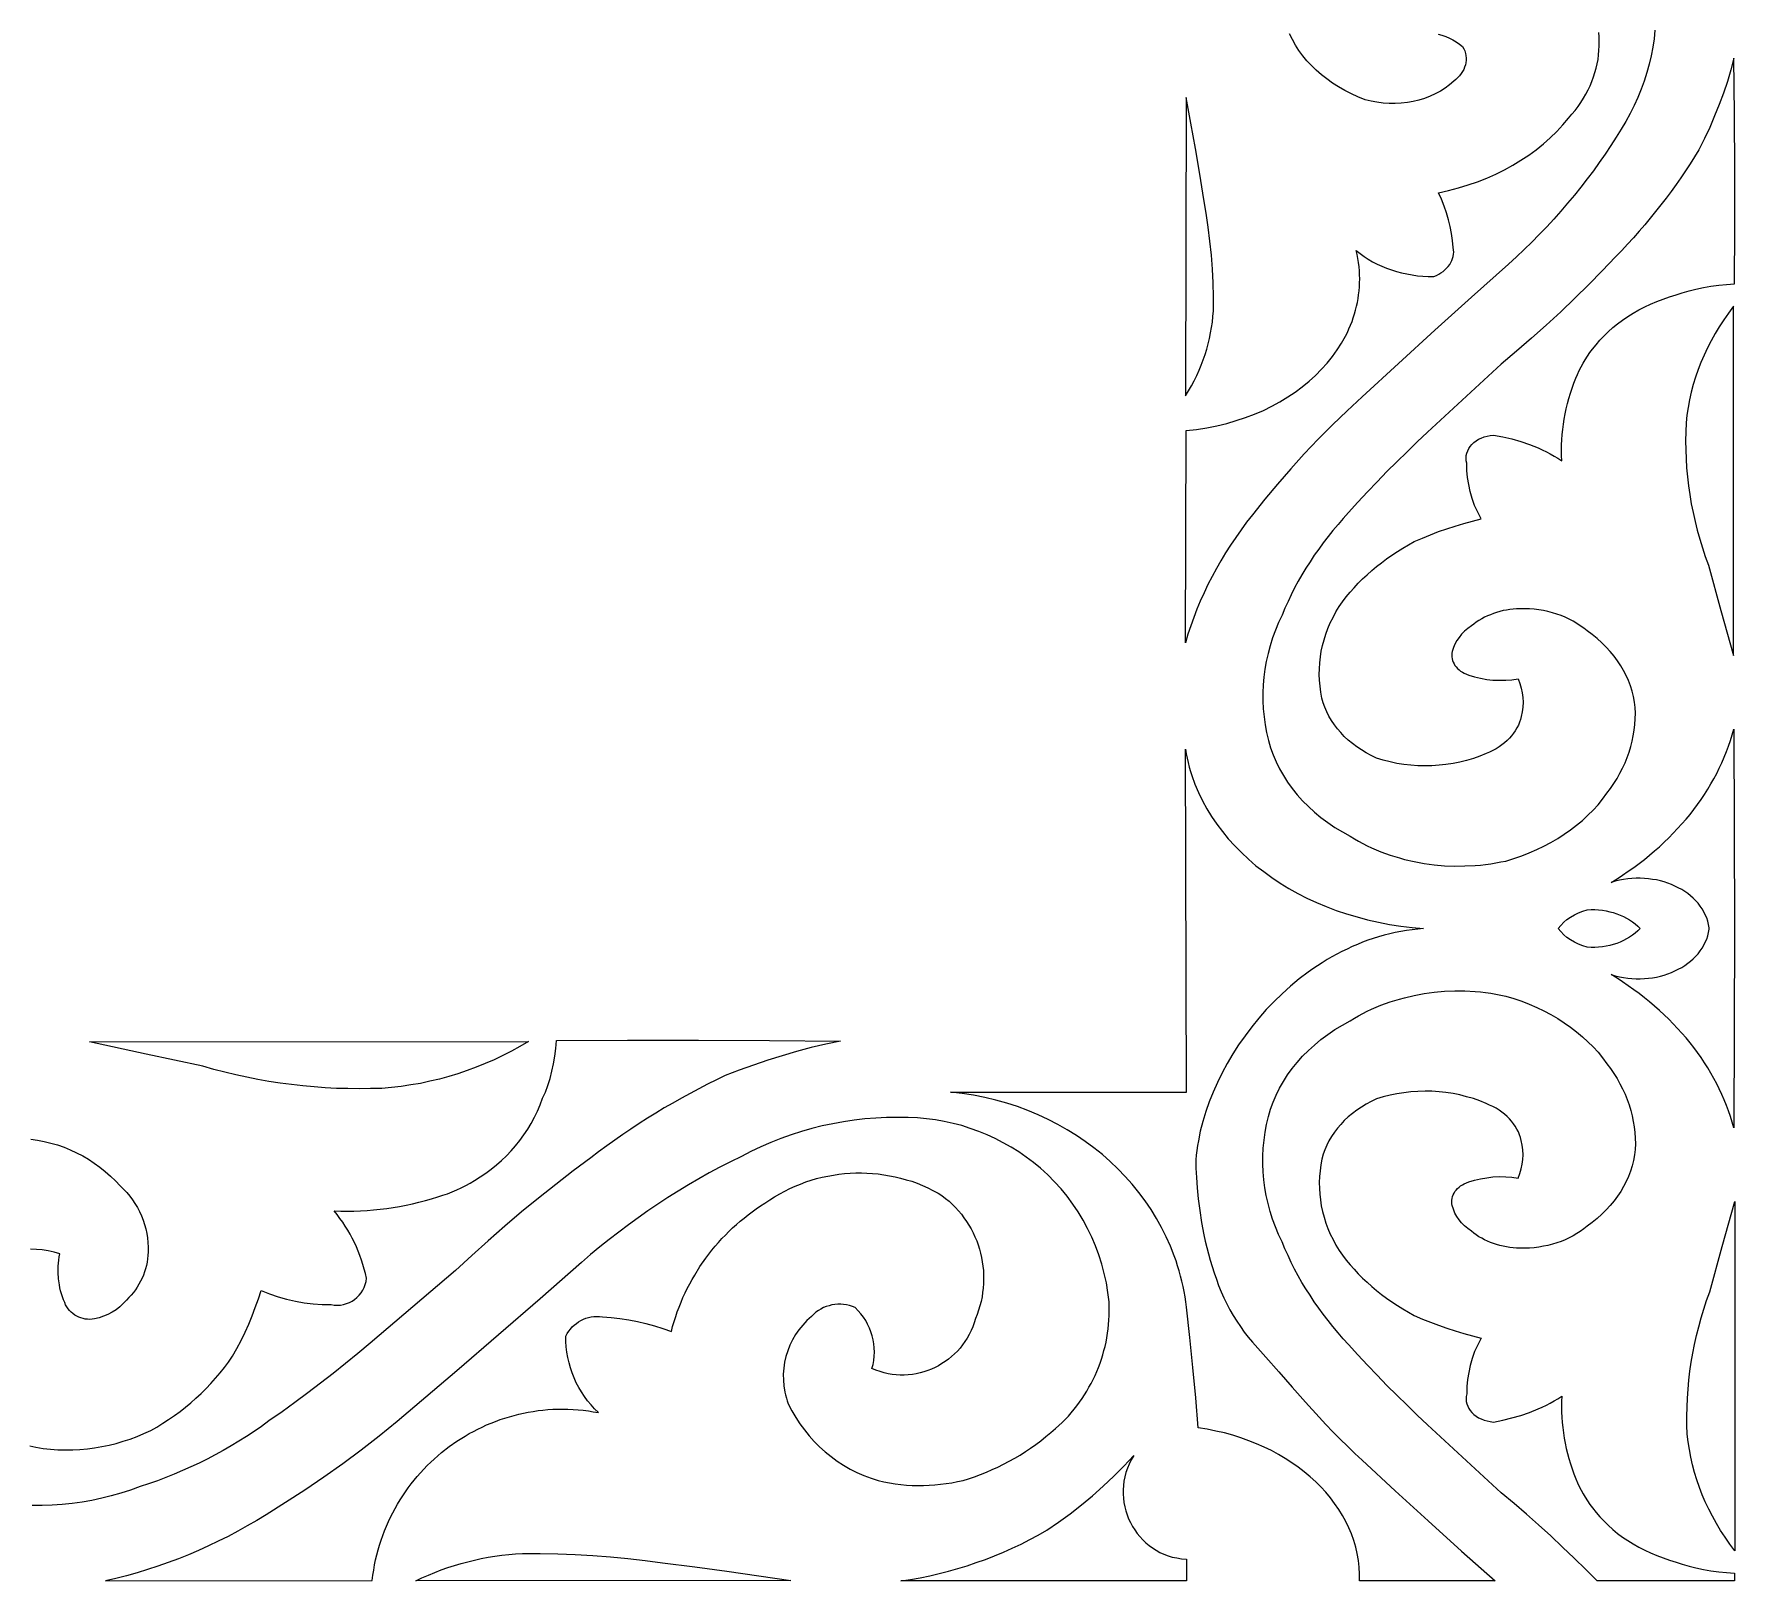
# Model space of a CAD drawing. Extents: x -204 to 222, y -183 to 183.
# Drawn here: x 116.3 to 222, y -182.9 to -86.8 of the extents above; entities that cross this region are included whole.
import ezdxf

# ---------------------------------------------------------------- set-up
doc = ezdxf.new("R2010")
doc.units = 0
doc.header["$MEASUREMENT"] = 0
doc.layers.add('LAYER_1', color=18, linetype='CONTINUOUS')

msp = doc.modelspace()

# ---------------------------------------------------------------- linework, layer by layer
at = {"layer": 'LAYER_1'}
for points in [[(217.06, -86.54), (217, -87.07), (216.92, -87.6), (216.82, -88.13), (216.7, -88.66), (216.56, -89.18), (216.39, -89.7), (216.21, -90.21), (216, -90.72), (215.77, -91.22), (215.52, -91.72), (215.25, -92.21), (214.96, -92.7), (214.65, -93.18), (214.31, -93.71), (213.96, -94.24), (213.6, -94.76), (213.23, -95.28), (212.84, -95.79), (212.45, -96.3), (212.05, -96.8), (211.63, -97.3), (211.21, -97.79), (210.78, -98.28), (210.33, -98.76), (209.87, -99.24), (209.41, -99.71), (208.93, -100.17), (208.45, -100.63), (207.95, -101.08), (205.66, -103.13), (203.38, -105.18), (201.12, -107.25), (198.87, -109.32), (197.93, -110.19), (197.01, -111.07), (196.13, -111.97), (195.26, -112.88), (194.42, -113.81), (193.6, -114.75), (192.81, -115.7), (192.04, -116.67), (191.68, -117.13), (191.34, -117.6), (191, -118.07), (190.68, -118.55), (190.37, -119.03), (190.08, -119.52), (189.8, -120.01), (189.53, -120.5), (189.27, -121), (189.03, -121.51), (188.8, -122.02), (188.59, -122.53), (188.39, -123.04), (188.2, -123.56), (188.03, -124.08), (187.87, -124.61), (187.91, -111.42), (188.56, -111.35), (189.2, -111.25), (189.83, -111.13), (190.44, -110.98), (191.03, -110.81), (191.61, -110.62), (192.17, -110.41), (192.72, -110.17), (193.24, -109.91), (193.75, -109.64), (194.23, -109.34), (194.7, -109.03), (195.14, -108.7), (195.56, -108.36), (195.96, -108), (196.34, -107.62), (196.69, -107.23), (197.01, -106.83), (197.31, -106.41), (197.58, -105.99), (197.82, -105.55), (197.94, -105.33), (198.04, -105.1), (198.14, -104.87), (198.23, -104.64), (198.31, -104.41), (198.39, -104.18), (198.45, -103.94), (198.51, -103.7), (198.56, -103.46), (198.61, -103.22), (198.64, -102.98), (198.67, -102.74), (198.69, -102.49), (198.7, -102.24), (198.71, -102), (198.7, -101.75), (198.69, -101.5), (198.67, -101.25), (198.64, -100.99), (198.6, -100.74), (198.55, -100.49), (198.49, -100.24), (198.73, -100.43), (198.98, -100.61), (199.24, -100.78), (199.51, -100.93), (199.79, -101.08), (200.08, -101.21), (200.37, -101.33), (200.68, -101.44), (200.99, -101.54), (201.31, -101.62), (201.63, -101.69), (201.96, -101.75), (202.29, -101.8), (202.63, -101.83), (202.97, -101.85), (203.31, -101.85), (203.47, -101.78), (203.62, -101.71), (203.76, -101.62), (203.89, -101.53), (204, -101.44), (204.11, -101.33), (204.21, -101.22), (204.3, -101.11), (204.37, -100.98), (204.43, -100.86), (204.48, -100.73), (204.52, -100.6), (204.54, -100.46), (204.55, -100.33), (204.54, -100.19), (204.52, -100.05), (204.48, -99.61), (204.42, -99.18), (204.33, -98.75), (204.23, -98.32), (204.1, -97.89), (203.95, -97.47), (203.79, -97.05), (203.6, -96.64), (204.22, -96.5), (204.84, -96.34), (205.44, -96.16), (206.03, -95.96), (206.6, -95.73), (207.16, -95.49), (207.7, -95.22), (208.22, -94.94), (208.73, -94.63), (209.22, -94.31), (209.68, -93.97), (210.13, -93.61), (210.55, -93.23), (210.96, -92.84), (211.34, -92.43), (211.69, -92.01), (211.9, -91.77), (212.1, -91.53), (212.28, -91.28), (212.45, -91.03), (212.62, -90.77), (212.76, -90.52), (212.9, -90.25), (213.03, -89.99), (213.14, -89.72), (213.24, -89.45), (213.33, -89.18), (213.4, -88.91), (213.47, -88.63), (213.52, -88.36), (213.56, -88.08), (213.58, -87.8), (213.6, -87.52), (213.6, -87.24), (213.59, -86.96), (213.57, -86.69)], [(203.58, -86.78), (203.82, -86.85), (204.06, -86.94), (204.28, -87.03), (204.5, -87.15), (204.71, -87.27), (204.91, -87.4), (205.1, -87.55), (205.18, -87.69), (205.24, -87.83), (205.28, -87.98), (205.31, -88.12), (205.32, -88.27), (205.32, -88.41), (205.3, -88.56), (205.28, -88.7), (205.23, -88.84), (205.17, -88.98), (205.1, -89.11), (205.02, -89.24), (204.92, -89.37), (204.81, -89.49), (204.69, -89.6), (204.55, -89.71), (204.29, -89.93), (204.01, -90.14), (203.72, -90.33), (203.4, -90.5), (203.08, -90.65), (202.74, -90.78), (202.39, -90.89), (202.03, -90.97), (201.67, -91.04), (201.29, -91.08), (200.92, -91.1), (200.54, -91.1), (200.16, -91.07), (199.78, -91.02), (199.41, -90.95), (199.04, -90.86), (198.6, -90.68), (198.19, -90.49), (197.78, -90.29), (197.39, -90.06), (197.02, -89.83), (196.67, -89.57), (196.33, -89.31), (196.01, -89.03), (195.71, -88.74), (195.43, -88.44), (195.17, -88.13), (194.93, -87.8), (194.71, -87.47), (194.52, -87.12), (194.35, -86.77)], [(116.05, -174.54), (116.42, -174.62), (116.88, -174.69), (117.33, -174.74), (117.79, -174.77), (118.25, -174.78), (118.71, -174.78), (119.16, -174.76), (119.62, -174.72), (120.07, -174.66), (120.52, -174.58), (120.97, -174.49), (121.41, -174.38), (121.85, -174.25), (122.29, -174.11), (122.72, -173.95), (123.14, -173.77), (123.56, -173.57), (123.94, -173.36), (124.31, -173.13), (124.67, -172.89), (125.03, -172.65), (125.38, -172.39), (125.72, -172.13), (126.05, -171.85), (126.37, -171.57), (126.69, -171.27), (127, -170.97), (127.3, -170.65), (127.59, -170.33), (127.87, -170), (128.14, -169.66), (128.4, -169.32), (128.65, -168.96), (128.92, -168.47), (129.18, -167.98), (129.42, -167.47), (129.65, -166.96), (129.86, -166.45), (130.06, -165.93), (130.25, -165.4), (130.42, -164.87), (130.94, -165.08), (131.47, -165.26), (132, -165.41), (132.55, -165.54), (133.1, -165.64), (133.65, -165.7), (134.21, -165.74), (134.77, -165.75), (134.97, -165.78), (135.17, -165.79), (135.36, -165.78), (135.55, -165.75), (135.73, -165.69), (135.91, -165.62), (136.08, -165.53), (136.23, -165.43), (136.38, -165.31), (136.51, -165.17), (136.63, -165.02), (136.74, -164.86), (136.82, -164.69), (136.89, -164.5), (136.94, -164.31), (136.97, -164.11), (136.9, -163.82), (136.83, -163.54), (136.75, -163.25), (136.66, -162.98), (136.56, -162.7), (136.46, -162.43), (136.34, -162.16), (136.22, -161.89), (136.09, -161.63), (135.95, -161.37), (135.81, -161.12), (135.65, -160.87), (135.49, -160.63), (135.32, -160.39), (135.15, -160.16), (134.96, -159.93), (135.37, -159.94), (135.78, -159.94), (136.19, -159.94), (136.6, -159.92), (137.01, -159.9), (137.41, -159.87), (137.82, -159.83), (138.23, -159.78), (138.63, -159.72), (139.03, -159.65), (139.43, -159.57), (139.83, -159.49), (140.23, -159.39), (140.63, -159.29), (141.02, -159.18), (141.41, -159.06), (141.71, -158.96), (142, -158.86), (142.29, -158.74), (142.58, -158.62), (142.86, -158.49), (143.14, -158.35), (143.41, -158.2), (143.68, -158.04), (144.04, -157.82), (144.39, -157.59), (144.73, -157.33), (145.05, -157.07), (145.37, -156.79), (145.67, -156.5), (145.96, -156.19), (146.24, -155.88), (146.5, -155.55), (146.75, -155.2), (146.99, -154.85), (147.21, -154.49), (147.41, -154.11), (147.6, -153.73), (147.77, -153.33), (147.92, -152.93), (148.09, -152.54), (148.24, -152.13), (148.38, -151.7), (148.5, -151.25), (148.6, -150.79), (148.68, -150.31), (148.74, -149.83), (148.79, -149.34), (153.2, -149.32), (157.61, -149.31), (162.03, -149.33), (166.44, -149.38), (165.52, -149.57), (164.61, -149.78), (163.7, -150.02), (162.8, -150.28), (161.91, -150.56), (161.02, -150.86), (160.14, -151.18), (159.27, -151.52), (158.72, -151.79), (158.17, -152.06), (157.62, -152.34), (157.08, -152.63), (156.55, -152.92), (156.01, -153.23), (155.48, -153.53), (154.96, -153.85), (154.44, -154.17), (153.92, -154.5), (153.41, -154.84), (152.9, -155.18), (152.4, -155.53), (151.9, -155.89), (151.4, -156.26), (150.91, -156.63), (149.82, -157.44), (148.73, -158.28), (147.66, -159.13), (146.6, -159.99), (145.56, -160.88), (144.53, -161.78), (143.51, -162.7), (142.51, -163.63), (137.2, -168.15), (136.43, -168.79), (135.66, -169.41), (134.89, -170.03), (134.11, -170.64), (133.32, -171.23), (132.52, -171.83), (131.72, -172.41), (130.91, -172.98), (130.45, -173.32), (129.99, -173.64), (129.52, -173.95), (129.04, -174.25), (128.55, -174.54), (128.06, -174.82), (127.57, -175.09), (127.07, -175.35), (126.56, -175.6), (126.05, -175.84), (125.54, -176.07), (125.02, -176.29), (124.49, -176.5), (123.97, -176.7), (123.43, -176.89), (122.9, -177.06), (122.31, -177.28), (121.71, -177.47), (121.11, -177.64), (120.51, -177.79), (119.9, -177.92), (119.29, -178.03), (118.67, -178.12), (118.05, -178.18), (117.43, -178.22), (116.81, -178.24), (116.19, -178.24)], [(116.1, -155.47), (116.52, -155.53), (116.94, -155.61), (117.36, -155.71), (117.77, -155.83), (118.17, -155.97), (118.56, -156.13), (118.95, -156.31), (119.33, -156.51), (119.69, -156.72), (120.05, -156.96), (120.4, -157.2), (120.73, -157.47), (121.05, -157.76), (121.36, -158.06), (121.66, -158.37), (121.87, -158.57), (122.07, -158.78), (122.25, -159.01), (122.42, -159.24), (122.58, -159.47), (122.73, -159.72), (122.86, -159.97), (122.98, -160.23), (123.08, -160.5), (123.17, -160.77), (123.25, -161.05), (123.31, -161.33), (123.35, -161.61), (123.38, -161.9), (123.4, -162.19), (123.4, -162.48), (123.38, -162.69), (123.36, -162.9), (123.33, -163.11), (123.29, -163.32), (123.24, -163.52), (123.18, -163.72), (123.1, -163.92), (123.02, -164.11), (122.93, -164.3), (122.83, -164.48), (122.72, -164.66), (122.61, -164.83), (122.48, -165), (122.35, -165.16), (122.2, -165.32), (122.05, -165.47), (121.85, -165.69), (121.64, -165.89), (121.41, -166.07), (121.16, -166.23), (120.9, -166.36), (120.63, -166.48), (120.35, -166.57), (120.06, -166.63), (119.92, -166.66), (119.77, -166.67), (119.63, -166.66), (119.49, -166.65), (119.35, -166.62), (119.22, -166.58), (119.08, -166.53), (118.96, -166.47), (118.84, -166.4), (118.72, -166.31), (118.62, -166.22), (118.52, -166.12), (118.43, -166.01), (118.35, -165.89), (118.27, -165.77), (118.21, -165.63), (118.14, -165.45), (118.07, -165.27), (118.01, -165.08), (117.96, -164.9), (117.91, -164.71), (117.88, -164.52), (117.82, -164.14), (117.8, -163.75), (117.8, -163.56), (117.81, -163.37), (117.82, -163.17), (117.84, -162.98), (117.87, -162.79), (117.91, -162.6), (117.55, -162.49), (117.19, -162.41), (116.82, -162.35), (116.45, -162.32), (116.08, -162.3)]]:
    msp.add_lwpolyline(points, dxfattribs=at)
for points in [[(198.12, -136.64), (198.38, -136.8), (198.64, -136.95), (198.91, -137.09), (199.18, -137.23), (199.45, -137.36), (199.73, -137.48), (200.02, -137.6), (200.31, -137.71), (200.6, -137.81), (200.89, -137.91), (201.19, -137.99), (201.49, -138.08), (202.1, -138.22), (202.72, -138.33), (203.34, -138.41), (203.98, -138.47), (204.61, -138.5), (205.25, -138.49), (205.89, -138.46), (206.21, -138.43), (206.53, -138.4), (206.85, -138.35), (207.16, -138.3), (207.48, -138.24), (207.8, -138.18), (208.29, -138.02), (208.78, -137.86), (209.25, -137.67), (209.71, -137.47), (210.16, -137.25), (210.59, -137.02), (211.02, -136.78), (211.42, -136.52), (211.81, -136.24), (212.19, -135.96), (212.55, -135.66), (212.89, -135.34), (213.21, -135.02), (213.52, -134.68), (213.8, -134.33), (214.07, -133.97), (214.29, -133.67), (214.51, -133.36), (214.7, -133.05), (214.88, -132.73), (215.05, -132.4), (215.2, -132.08), (215.33, -131.74), (215.45, -131.41), (215.55, -131.07), (215.64, -130.73), (215.71, -130.39), (215.77, -130.04), (215.81, -129.69), (215.83, -129.34), (215.84, -128.99), (215.83, -128.64), (215.79, -128.3), (215.72, -127.96), (215.64, -127.63), (215.54, -127.3), (215.42, -126.97), (215.28, -126.66), (215.11, -126.34), (214.93, -126.04), (214.73, -125.74), (214.52, -125.44), (214.28, -125.16), (214.03, -124.88), (213.76, -124.62), (213.47, -124.36), (213.16, -124.11), (212.84, -123.88), (212.64, -123.71), (212.42, -123.56), (212.2, -123.41), (211.97, -123.27), (211.73, -123.15), (211.48, -123.03), (211.22, -122.93), (210.96, -122.83), (210.69, -122.75), (210.41, -122.68), (210.13, -122.62), (209.85, -122.57), (209.56, -122.53), (209.27, -122.51), (208.97, -122.5), (208.68, -122.5), (208.46, -122.51), (208.25, -122.52), (208.04, -122.55), (207.83, -122.58), (207.62, -122.62), (207.42, -122.67), (207.22, -122.73), (207.02, -122.8), (206.83, -122.87), (206.65, -122.95), (206.46, -123.03), (206.29, -123.13), (206.12, -123.23), (205.95, -123.33), (205.8, -123.45), (205.65, -123.57), (205.42, -123.72), (205.22, -123.9), (205.04, -124.08), (204.88, -124.28), (204.74, -124.48), (204.62, -124.7), (204.53, -124.92), (204.46, -125.15), (204.44, -125.26), (204.43, -125.38), (204.43, -125.49), (204.45, -125.61), (204.48, -125.72), (204.52, -125.82), (204.57, -125.93), (204.63, -126.03), (204.7, -126.12), (204.79, -126.21), (204.88, -126.3), (204.98, -126.38), (205.09, -126.45), (205.21, -126.51), (205.34, -126.57), (205.48, -126.62), (205.85, -126.73), (206.22, -126.82), (206.61, -126.89), (206.99, -126.93), (207.39, -126.95), (207.78, -126.94), (208.17, -126.91), (208.56, -126.86), (208.66, -127.14), (208.75, -127.43), (208.81, -127.72), (208.84, -128.02), (208.86, -128.31), (208.84, -128.61), (208.81, -128.9), (208.75, -129.2), (208.7, -129.38), (208.64, -129.56), (208.57, -129.74), (208.48, -129.91), (208.38, -130.08), (208.27, -130.24), (208.15, -130.4), (208.02, -130.55), (207.87, -130.7), (207.71, -130.83), (207.55, -130.96), (207.37, -131.09), (207.18, -131.2), (206.99, -131.31), (206.78, -131.41), (206.57, -131.5), (206.17, -131.66), (205.77, -131.8), (205.35, -131.93), (204.93, -132.03), (204.51, -132.12), (204.07, -132.18), (203.64, -132.23), (203.2, -132.26), (202.77, -132.27), (202.33, -132.26), (201.89, -132.23), (201.45, -132.18), (201.02, -132.11), (200.59, -132.02), (200.17, -131.91), (199.75, -131.78), (199.42, -131.63), (199.11, -131.46), (198.81, -131.27), (198.52, -131.08), (198.25, -130.88), (197.99, -130.66), (197.75, -130.44), (197.53, -130.2), (197.32, -129.96), (197.13, -129.71), (196.95, -129.45), (196.79, -129.18), (196.66, -128.91), (196.54, -128.62), (196.44, -128.34), (196.36, -128.05), (196.29, -127.68), (196.24, -127.32), (196.21, -126.95), (196.19, -126.59), (196.2, -126.23), (196.22, -125.86), (196.26, -125.5), (196.32, -125.14), (196.4, -124.78), (196.49, -124.43), (196.6, -124.08), (196.73, -123.73), (196.88, -123.38), (197.05, -123.04), (197.23, -122.7), (197.43, -122.37), (197.64, -122.07), (197.87, -121.77), (198.11, -121.48), (198.36, -121.2), (198.62, -120.92), (198.89, -120.65), (199.17, -120.39), (199.46, -120.13), (199.76, -119.88), (200.07, -119.64), (200.38, -119.4), (200.71, -119.17), (201.05, -118.94), (201.39, -118.73), (201.74, -118.52), (202.1, -118.32), (202.6, -118.11), (203.1, -117.9), (203.61, -117.71), (204.13, -117.53), (204.65, -117.36), (205.18, -117.2), (205.71, -117.05), (206.25, -116.92), (206.04, -116.5), (205.85, -116.08), (205.7, -115.65), (205.57, -115.22), (205.48, -114.78), (205.41, -114.34), (205.37, -113.9), (205.36, -113.46), (205.33, -113.3), (205.32, -113.14), (205.33, -112.98), (205.36, -112.83), (205.42, -112.69), (205.49, -112.55), (205.58, -112.41), (205.68, -112.29), (205.81, -112.17), (205.94, -112.07), (206.1, -111.97), (206.26, -111.89), (206.44, -111.82), (206.62, -111.77), (206.82, -111.73), (207.02, -111.71), (207.6, -111.81), (208.17, -111.95), (208.73, -112.11), (209.27, -112.3), (209.8, -112.51), (210.05, -112.63), (210.31, -112.75), (210.55, -112.88), (210.8, -113.01), (211.03, -113.15), (211.27, -113.3), (211.25, -112.97), (211.25, -112.65), (211.26, -112.32), (211.27, -112), (211.29, -111.68), (211.33, -111.35), (211.37, -111.03), (211.42, -110.71), (211.48, -110.39), (211.55, -110.07), (211.63, -109.75), (211.71, -109.43), (211.81, -109.11), (211.91, -108.8), (212.02, -108.48), (212.15, -108.17), (212.24, -107.94), (212.35, -107.7), (212.47, -107.47), (212.59, -107.24), (212.73, -107.02), (212.87, -106.8), (213.02, -106.58), (213.18, -106.37), (213.4, -106.09), (213.64, -105.81), (213.9, -105.54), (214.16, -105.28), (214.45, -105.03), (214.74, -104.79), (215.05, -104.56), (215.38, -104.33), (215.71, -104.13), (216.06, -103.93), (216.42, -103.74), (216.79, -103.57), (217.17, -103.4), (217.56, -103.25), (217.96, -103.12), (218.37, -102.99), (218.76, -102.86), (219.18, -102.74), (219.61, -102.64), (220.07, -102.54), (220.54, -102.46), (221.02, -102.39), (221.51, -102.34), (222, -102.31), (222.03, -98.8), (222.03, -95.29), (222.01, -91.78), (221.97, -88.27), (221.77, -89), (221.56, -89.73), (221.32, -90.45), (221.06, -91.16), (220.77, -91.87), (220.47, -92.58), (220.14, -93.28), (219.79, -93.97), (219.52, -94.41), (219.24, -94.85), (218.96, -95.28), (218.67, -95.71), (218.37, -96.14), (218.06, -96.56), (217.75, -96.98), (217.43, -97.4), (217.1, -97.82), (216.77, -98.23), (216.43, -98.64), (216.08, -99.04), (215.72, -99.44), (215.36, -99.84), (214.99, -100.23), (214.61, -100.62), (213.78, -101.49), (212.94, -102.35), (212.08, -103.2), (211.2, -104.04), (210.3, -104.87), (209.39, -105.69), (208.46, -106.5), (207.51, -107.3), (202.92, -111.53), (202.28, -112.13), (201.65, -112.74), (201.02, -113.36), (200.4, -113.98), (199.79, -114.61), (199.19, -115.24), (198.6, -115.88), (198.02, -116.52), (197.68, -116.89), (197.36, -117.26), (197.04, -117.63), (196.74, -118.01), (196.44, -118.4), (196.16, -118.79), (195.88, -119.18), (195.62, -119.58), (195.36, -119.98), (195.12, -120.39), (194.89, -120.79), (194.66, -121.21), (194.45, -121.63), (194.25, -122.05), (194.06, -122.47), (193.88, -122.9), (193.66, -123.36), (193.47, -123.84), (193.29, -124.31), (193.14, -124.8), (193.01, -125.28), (192.9, -125.77), (192.81, -126.26), (192.75, -126.75), (192.71, -127.24), (192.69, -127.73), (192.69, -128.23), (192.71, -128.72), (192.76, -129.22), (192.83, -129.71), (192.92, -130.2), (193.03, -130.69), (193.16, -131.14), (193.32, -131.59), (193.51, -132.02), (193.72, -132.45), (193.96, -132.87), (194.22, -133.28), (194.51, -133.67), (194.82, -134.06), (195.16, -134.43), (195.52, -134.79), (195.9, -135.14), (196.3, -135.47), (196.73, -135.79), (197.17, -136.09), (197.64, -136.37)], [(187.91, -90.73), (187.88, -109.27), (188.07, -108.96), (188.25, -108.64), (188.42, -108.33), (188.58, -108.01), (188.72, -107.68), (188.86, -107.36), (188.98, -107.03), (189.1, -106.7), (189.2, -106.37), (189.29, -106.03), (189.37, -105.7), (189.44, -105.36), (189.5, -105.02), (189.55, -104.68), (189.58, -104.33), (189.61, -103.99), (189.61, -103.12), (189.59, -102.25), (189.55, -101.39), (189.49, -100.52), (189.4, -99.65), (189.29, -98.79), (189.17, -97.92), (189.01, -97.06), (188.77, -95.48), (188.5, -93.89), (188.22, -92.31)], [(220.38, -119.79), (221.15, -122.6), (221.94, -125.4), (221.95, -103.7), (221.64, -104.12), (221.34, -104.54), (221.06, -104.97), (220.8, -105.4), (220.55, -105.84), (220.32, -106.28), (220.11, -106.73), (219.92, -107.19), (219.74, -107.64), (219.58, -108.11), (219.44, -108.57), (219.31, -109.04), (219.2, -109.51), (219.12, -109.99), (219.04, -110.46), (218.99, -110.94), (218.97, -111.5), (218.96, -112.06), (218.97, -112.62), (219, -113.18), (219.03, -113.74), (219.08, -114.3), (219.15, -114.86), (219.23, -115.41), (219.32, -115.97), (219.43, -116.52), (219.56, -117.07), (219.69, -117.62), (219.84, -118.17), (220.01, -118.71), (220.19, -119.25)], [(222.01, -142.38), (221.96, -154.76), (221.86, -154.41), (221.75, -154.06), (221.64, -153.71), (221.51, -153.37), (221.37, -153.03), (221.22, -152.69), (221.06, -152.35), (220.9, -152.02), (220.72, -151.69), (220.53, -151.36), (220.34, -151.04), (220.14, -150.72), (219.93, -150.4), (219.7, -150.09), (219.48, -149.78), (219.24, -149.48), (218.99, -149.18), (218.74, -148.88), (218.47, -148.59), (218.2, -148.3), (217.92, -148.02), (217.63, -147.74), (217.34, -147.47), (217.04, -147.2), (216.72, -146.94), (216.41, -146.68), (216.08, -146.42), (215.74, -146.18), (215.4, -145.93), (215.05, -145.7), (214.7, -145.47), (214.33, -145.24), (214.59, -145.32), (214.85, -145.38), (215.11, -145.43), (215.37, -145.47), (215.63, -145.49), (215.89, -145.5), (216.15, -145.5), (216.41, -145.49), (216.66, -145.47), (216.91, -145.44), (217.15, -145.39), (217.4, -145.34), (217.63, -145.27), (217.86, -145.19), (218.09, -145.11), (218.3, -145.01), (218.51, -144.91), (218.72, -144.79), (218.91, -144.67), (219.1, -144.54), (219.27, -144.4), (219.44, -144.26), (219.6, -144.1), (219.74, -143.94), (219.87, -143.77), (219.99, -143.6), (220.1, -143.41), (220.19, -143.23), (220.28, -143.03), (220.34, -142.83), (220.39, -142.62), (220.43, -142.41), (220.42, -142.38), (220.43, -142.34), (220.39, -142.13), (220.34, -141.92), (220.28, -141.72), (220.19, -141.53), (220.1, -141.34), (219.99, -141.16), (219.87, -140.98), (219.74, -140.81), (219.6, -140.65), (219.44, -140.5), (219.27, -140.35), (219.1, -140.21), (218.91, -140.08), (218.72, -139.96), (218.51, -139.84), (218.3, -139.74), (218.09, -139.64), (217.86, -139.56), (217.63, -139.48), (217.4, -139.42), (217.15, -139.36), (216.91, -139.32), (216.66, -139.28), (216.41, -139.26), (216.15, -139.25), (215.89, -139.25), (215.63, -139.26), (215.37, -139.29), (215.11, -139.32), (214.85, -139.37), (214.59, -139.44), (214.33, -139.51), (214.7, -139.29), (215.05, -139.06), (215.4, -138.82), (215.74, -138.58), (216.08, -138.33), (216.41, -138.08), (216.72, -137.82), (217.04, -137.55), (217.34, -137.29), (217.63, -137.01), (217.92, -136.73), (218.2, -136.45), (218.47, -136.16), (218.74, -135.87), (218.99, -135.58), (219.24, -135.28), (219.48, -134.97), (219.7, -134.66), (219.93, -134.35), (220.14, -134.04), (220.34, -133.72), (220.53, -133.39), (220.72, -133.07), (220.9, -132.74), (221.06, -132.4), (221.22, -132.07), (221.37, -131.73), (221.51, -131.38), (221.64, -131.04), (221.75, -130.69), (221.86, -130.34), (221.96, -129.99)], [(187.87, -131.23), (187.92, -131.51), (187.98, -131.79), (188.04, -132.06), (188.11, -132.34), (188.19, -132.61), (188.27, -132.87), (188.46, -133.4), (188.68, -133.92), (188.93, -134.43), (189.2, -134.93), (189.5, -135.42), (189.82, -135.89), (190.17, -136.35), (190.54, -136.8), (190.94, -137.24), (191.36, -137.66), (191.8, -138.07), (192.26, -138.47), (192.74, -138.84), (193.24, -139.21), (193.76, -139.55), (194.3, -139.88), (194.86, -140.19), (195.43, -140.48), (196.02, -140.76), (196.63, -141.01), (197.25, -141.25), (197.89, -141.47), (198.54, -141.66), (199.2, -141.84), (199.88, -141.99), (200.56, -142.12), (201.26, -142.23), (201.97, -142.31), (202.68, -142.38), (202.33, -142.41), (201.97, -142.45), (201.61, -142.5), (201.26, -142.56), (200.91, -142.63), (200.57, -142.7), (200.22, -142.79), (199.88, -142.89), (199.55, -143), (199.22, -143.11), (198.89, -143.23), (198.56, -143.36), (198.24, -143.5), (197.92, -143.65), (197.6, -143.81), (197.29, -143.97), (196.98, -144.14), (196.68, -144.31), (196.38, -144.5), (196.08, -144.69), (195.79, -144.88), (195.51, -145.09), (194.95, -145.51), (194.4, -145.96), (193.88, -146.43), (193.38, -146.91), (192.9, -147.42), (192.43, -147.94), (192, -148.48), (191.58, -149.04), (191.18, -149.6), (190.82, -150.17), (190.47, -150.76), (190.15, -151.35), (189.86, -151.95), (189.59, -152.55), (189.35, -153.15), (189.14, -153.76), (188.96, -154.37), (188.8, -154.97), (188.68, -155.57), (188.63, -155.87), (188.59, -156.17), (188.55, -156.46), (188.52, -156.76), (188.53, -157.28), (188.56, -157.86), (188.6, -158.5), (188.67, -159.18), (188.76, -159.9), (188.87, -160.64), (189.02, -161.41), (189.1, -161.8), (189.2, -162.2), (189.3, -162.59), (189.41, -162.99), (189.53, -163.39), (189.66, -163.78), (189.8, -164.17), (189.94, -164.56), (190.1, -164.95), (190.27, -165.33), (190.45, -165.7), (190.64, -166.07), (190.85, -166.43), (191.06, -166.78), (191.29, -167.12), (191.53, -167.46), (191.78, -167.78), (192.04, -168.08), (192.87, -169.01), (193.69, -169.94), (194.51, -170.88), (195.34, -171.82), (196.18, -172.74), (196.61, -173.2), (197.04, -173.66), (197.49, -174.11), (197.94, -174.56), (198.4, -175), (198.87, -175.43), (200.91, -177.32), (202.97, -179.2), (205.04, -181.07), (207.12, -182.93), (198.7, -182.93), (198.7, -182.5), (198.68, -182.07), (198.63, -181.65), (198.55, -181.23), (198.46, -180.82), (198.34, -180.41), (198.19, -180.01), (198.03, -179.62), (197.84, -179.23), (197.63, -178.85), (197.4, -178.48), (197.15, -178.12), (196.89, -177.76), (196.6, -177.42), (196.29, -177.08), (195.97, -176.76), (195.62, -176.45), (195.26, -176.14), (194.89, -175.85), (194.49, -175.58), (194.08, -175.31), (193.66, -175.06), (193.22, -174.83), (192.77, -174.61), (192.3, -174.4), (191.82, -174.21), (191.32, -174.03), (190.82, -173.87), (190.3, -173.73), (189.77, -173.61), (189.22, -173.5), (188.67, -173.42), (188.52, -171.54), (188.34, -169.67), (188.15, -167.79), (187.94, -165.92), (187.9, -165.59), (187.85, -165.26), (187.79, -164.94), (187.73, -164.62), (187.65, -164.3), (187.57, -163.98), (187.49, -163.66), (187.39, -163.35), (187.29, -163.04), (187.18, -162.73), (186.95, -162.13), (186.68, -161.53), (186.39, -160.95), (186.08, -160.39), (185.74, -159.84), (185.37, -159.3), (184.98, -158.78), (184.57, -158.27), (184.13, -157.78), (183.68, -157.31), (183.2, -156.86), (182.71, -156.42), (182.19, -156.01), (181.65, -155.61), (181.1, -155.24), (180.53, -154.88), (179.94, -154.55), (179.34, -154.24), (178.72, -153.95), (178.08, -153.69), (177.43, -153.44), (176.77, -153.23), (176.09, -153.04), (175.41, -152.87), (174.71, -152.74), (174, -152.63), (173.28, -152.54), (187.94, -152.54)], [(216.13, -142.38), (215.99, -142.52), (215.83, -142.66), (215.66, -142.79), (215.48, -142.91), (215.3, -143.02), (215.1, -143.12), (214.9, -143.22), (214.69, -143.3), (214.47, -143.37), (214.25, -143.43), (214.03, -143.47), (213.8, -143.51), (213.56, -143.54), (213.33, -143.55), (213.09, -143.55), (212.85, -143.54), (212.57, -143.45), (212.3, -143.35), (212.05, -143.22), (211.81, -143.09), (211.59, -142.93), (211.39, -142.76), (211.21, -142.57), (211.04, -142.38), (211.21, -142.18), (211.39, -141.99), (211.59, -141.82), (211.81, -141.67), (212.05, -141.53), (212.3, -141.4), (212.57, -141.3), (212.85, -141.21), (213.09, -141.2), (213.33, -141.2), (213.56, -141.22), (213.8, -141.24), (214.03, -141.28), (214.25, -141.33), (214.47, -141.39), (214.69, -141.46), (214.9, -141.54), (215.1, -141.63), (215.3, -141.73), (215.48, -141.84), (215.66, -141.96), (215.83, -142.09), (215.99, -142.23)], [(213.46, -182.93), (212.76, -182.22), (212.04, -181.51), (211.32, -180.82), (210.58, -180.13), (209.83, -179.45), (209.07, -178.78), (208.3, -178.11), (207.51, -177.45), (202.92, -173.23), (202.28, -172.62), (201.65, -172.01), (201.02, -171.39), (200.4, -170.77), (199.79, -170.14), (199.19, -169.51), (198.6, -168.87), (198.02, -168.23), (197.68, -167.87), (197.36, -167.5), (197.04, -167.12), (196.74, -166.74), (196.44, -166.35), (196.16, -165.97), (195.88, -165.57), (195.62, -165.17), (195.36, -164.77), (195.12, -164.37), (194.89, -163.96), (194.66, -163.54), (194.45, -163.13), (194.25, -162.71), (194.06, -162.28), (193.88, -161.86), (193.66, -161.39), (193.47, -160.91), (193.29, -160.44), (193.14, -159.96), (193.01, -159.47), (192.9, -158.98), (192.81, -158.5), (192.75, -158), (192.71, -157.51), (192.69, -157.02), (192.69, -156.52), (192.71, -156.03), (192.76, -155.54), (192.83, -155.04), (192.92, -154.55), (193.03, -154.06), (193.16, -153.61), (193.32, -153.16), (193.51, -152.73), (193.72, -152.3), (193.96, -151.88), (194.22, -151.48), (194.51, -151.08), (194.82, -150.7), (195.16, -150.32), (195.52, -149.96), (195.9, -149.62), (196.3, -149.28), (196.73, -148.97), (197.17, -148.66), (197.64, -148.38), (198.12, -148.11), (198.38, -147.95), (198.64, -147.8), (198.91, -147.66), (199.18, -147.52), (199.45, -147.39), (199.73, -147.27), (200.02, -147.15), (200.31, -147.04), (200.6, -146.94), (200.89, -146.85), (201.19, -146.76), (201.49, -146.68), (202.1, -146.54), (202.72, -146.42), (203.34, -146.34), (203.98, -146.28), (204.61, -146.26), (205.25, -146.26), (205.89, -146.29), (206.21, -146.32), (206.53, -146.36), (206.85, -146.4), (207.16, -146.45), (207.48, -146.51), (207.8, -146.58), (208.29, -146.73), (208.78, -146.9), (209.25, -147.08), (209.71, -147.28), (210.16, -147.5), (210.59, -147.73), (211.02, -147.97), (211.42, -148.23), (211.81, -148.51), (212.19, -148.8), (212.55, -149.1), (212.89, -149.41), (213.21, -149.73), (213.52, -150.07), (213.8, -150.42), (214.07, -150.78), (214.29, -151.08), (214.51, -151.39), (214.7, -151.7), (214.88, -152.02), (215.05, -152.35), (215.2, -152.68), (215.33, -153.01), (215.45, -153.34), (215.55, -153.68), (215.64, -154.02), (215.71, -154.37), (215.77, -154.71), (215.81, -155.06), (215.83, -155.41), (215.84, -155.76), (215.83, -156.11), (215.79, -156.45), (215.72, -156.79), (215.64, -157.12), (215.54, -157.45), (215.42, -157.78), (215.28, -158.1), (215.11, -158.41), (214.93, -158.72), (214.73, -159.02), (214.52, -159.31), (214.28, -159.59), (214.03, -159.87), (213.76, -160.14), (213.47, -160.39), (213.16, -160.64), (212.84, -160.87), (212.64, -161.04), (212.42, -161.2), (212.2, -161.34), (211.97, -161.48), (211.73, -161.61), (211.48, -161.72), (211.22, -161.83), (210.96, -161.92), (210.69, -162), (210.41, -162.08), (210.13, -162.13), (209.85, -162.18), (209.56, -162.22), (209.27, -162.24), (208.97, -162.25), (208.68, -162.25), (208.46, -162.24), (208.25, -162.23), (208.04, -162.2), (207.83, -162.17), (207.62, -162.13), (207.42, -162.08), (207.22, -162.02), (207.02, -161.96), (206.83, -161.89), (206.65, -161.81), (206.46, -161.72), (206.29, -161.63), (206.12, -161.53), (205.95, -161.42), (205.8, -161.31), (205.65, -161.19), (205.42, -161.03), (205.22, -160.86), (205.04, -160.67), (204.88, -160.48), (204.74, -160.27), (204.62, -160.06), (204.53, -159.83), (204.46, -159.6), (204.44, -159.49), (204.43, -159.37), (204.43, -159.26), (204.45, -159.15), (204.48, -159.04), (204.52, -158.93), (204.57, -158.83), (204.63, -158.73), (204.7, -158.63), (204.79, -158.54), (204.88, -158.45), (204.98, -158.37), (205.09, -158.3), (205.21, -158.24), (205.34, -158.18), (205.48, -158.13), (205.85, -158.02), (206.22, -157.93), (206.61, -157.87), (206.99, -157.82), (207.39, -157.8), (207.78, -157.81), (208.17, -157.84), (208.56, -157.89), (208.66, -157.61), (208.75, -157.32), (208.81, -157.03), (208.84, -156.73), (208.86, -156.44), (208.84, -156.14), (208.81, -155.85), (208.75, -155.56), (208.7, -155.37), (208.64, -155.19), (208.57, -155.01), (208.48, -154.84), (208.38, -154.67), (208.27, -154.51), (208.15, -154.35), (208.02, -154.2), (207.87, -154.06), (207.71, -153.92), (207.55, -153.79), (207.37, -153.67), (207.18, -153.55), (206.99, -153.44), (206.78, -153.35), (206.57, -153.26), (206.17, -153.09), (205.77, -152.95), (205.35, -152.83), (204.93, -152.72), (204.51, -152.64), (204.07, -152.57), (203.64, -152.52), (203.2, -152.49), (202.77, -152.49), (202.33, -152.5), (201.89, -152.53), (201.45, -152.58), (201.02, -152.65), (200.59, -152.73), (200.17, -152.84), (199.75, -152.97), (199.42, -153.13), (199.11, -153.3), (198.81, -153.48), (198.52, -153.67), (198.25, -153.87), (197.99, -154.09), (197.75, -154.31), (197.53, -154.55), (197.32, -154.79), (197.13, -155.04), (196.95, -155.3), (196.79, -155.57), (196.66, -155.85), (196.54, -156.13), (196.44, -156.41), (196.36, -156.71), (196.29, -157.07), (196.24, -157.43), (196.21, -157.8), (196.19, -158.16), (196.2, -158.53), (196.22, -158.89), (196.26, -159.25), (196.32, -159.61), (196.4, -159.97), (196.49, -160.32), (196.6, -160.68), (196.73, -161.03), (196.88, -161.37), (197.05, -161.71), (197.23, -162.05), (197.43, -162.38), (197.64, -162.68), (197.87, -162.98), (198.11, -163.27), (198.36, -163.55), (198.62, -163.83), (198.89, -164.1), (199.17, -164.36), (199.46, -164.62), (199.76, -164.87), (200.07, -165.12), (200.38, -165.35), (200.71, -165.58), (201.05, -165.81), (201.39, -166.02), (201.74, -166.23), (202.1, -166.43), (202.6, -166.65), (203.1, -166.85), (203.61, -167.04), (204.13, -167.22), (204.65, -167.39), (205.18, -167.55), (205.71, -167.7), (206.25, -167.84), (206.04, -168.25), (205.85, -168.67), (205.7, -169.1), (205.57, -169.53), (205.48, -169.97), (205.41, -170.41), (205.37, -170.85), (205.36, -171.3), (205.33, -171.46), (205.32, -171.61), (205.33, -171.77), (205.36, -171.92), (205.42, -172.07), (205.49, -172.2), (205.58, -172.34), (205.68, -172.46), (205.81, -172.58), (205.94, -172.68), (206.1, -172.78), (206.26, -172.86), (206.44, -172.93), (206.62, -172.98), (206.82, -173.02), (207.02, -173.05), (207.6, -172.94), (208.17, -172.8), (208.73, -172.64), (209.27, -172.45), (209.8, -172.24), (210.05, -172.12), (210.31, -172), (210.55, -171.87), (210.8, -171.74), (211.03, -171.6), (211.27, -171.45), (211.25, -171.78), (211.25, -172.1), (211.26, -172.43), (211.27, -172.75), (211.29, -173.08), (211.33, -173.4), (211.37, -173.72), (211.42, -174.05), (211.48, -174.37), (211.55, -174.69), (211.63, -175.01), (211.71, -175.32), (211.81, -175.64), (211.91, -175.95), (212.02, -176.27), (212.15, -176.58), (212.24, -176.82), (212.35, -177.05), (212.47, -177.28), (212.59, -177.51), (212.73, -177.73), (212.87, -177.95), (213.02, -178.17), (213.18, -178.38), (213.4, -178.67), (213.64, -178.94), (213.9, -179.21), (214.16, -179.47), (214.45, -179.73), (214.74, -179.97), (215.05, -180.2), (215.38, -180.42), (215.71, -180.63), (216.06, -180.82), (216.42, -181.01), (216.79, -181.19), (217.17, -181.35), (217.56, -181.5), (217.96, -181.63), (218.37, -181.76), (218.76, -181.89), (219.18, -182.01), (219.61, -182.12), (220.07, -182.21), (220.54, -182.29), (221.02, -182.36), (221.51, -182.41), (222, -182.44), (222.01, -182.93)], [(126.8, -150.94), (123.27, -150.18), (119.75, -149.41), (147.04, -149.39), (146.51, -149.7), (145.98, -149.99), (145.45, -150.27), (144.9, -150.53), (144.35, -150.77), (143.79, -151), (143.22, -151.21), (142.65, -151.4), (142.08, -151.57), (141.5, -151.73), (140.91, -151.87), (140.32, -152), (139.73, -152.1), (139.13, -152.19), (138.53, -152.26), (137.93, -152.31), (137.22, -152.33), (136.52, -152.34), (135.81, -152.33), (135.11, -152.31), (134.41, -152.27), (133.71, -152.22), (133.01, -152.16), (132.31, -152.08), (131.61, -151.98), (130.91, -151.88), (130.22, -151.76), (129.53, -151.62), (128.84, -151.47), (128.16, -151.31), (127.48, -151.13)], [(137.33, -182.9), (137.37, -182.57), (137.42, -182.25), (137.47, -181.93), (137.54, -181.62), (137.61, -181.31), (137.69, -181), (137.78, -180.7), (137.88, -180.4), (137.98, -180.1), (138.09, -179.81), (138.21, -179.53), (138.33, -179.24), (138.47, -178.96), (138.6, -178.69), (138.75, -178.42), (138.9, -178.15), (139.06, -177.89), (139.22, -177.63), (139.39, -177.38), (139.57, -177.14), (139.75, -176.89), (139.94, -176.66), (140.13, -176.43), (140.33, -176.2), (140.53, -175.98), (140.74, -175.76), (140.96, -175.55), (141.18, -175.35), (141.63, -174.95), (142.1, -174.58), (142.59, -174.24), (143.1, -173.92), (143.36, -173.77), (143.62, -173.63), (143.89, -173.49), (144.16, -173.36), (144.43, -173.23), (144.71, -173.12), (144.99, -173.01), (145.27, -172.9), (145.56, -172.81), (145.85, -172.72), (146.14, -172.64), (146.44, -172.56), (146.73, -172.5), (147.03, -172.44), (147.33, -172.39), (147.64, -172.34), (147.94, -172.31), (148.25, -172.28), (148.56, -172.26), (148.87, -172.25), (149.18, -172.25), (149.49, -172.25), (149.81, -172.27), (150.12, -172.29), (150.44, -172.32), (150.76, -172.36), (151.07, -172.41), (151.39, -172.46), (151.15, -172.23), (150.93, -171.98), (150.71, -171.73), (150.52, -171.46), (150.33, -171.18), (150.17, -170.9), (150.01, -170.61), (149.88, -170.31), (149.75, -170), (149.65, -169.69), (149.56, -169.37), (149.49, -169.04), (149.43, -168.71), (149.39, -168.38), (149.37, -168.05), (149.37, -167.71), (149.45, -167.55), (149.54, -167.41), (149.65, -167.27), (149.76, -167.14), (149.88, -167.03), (150.02, -166.92), (150.15, -166.82), (150.3, -166.74), (150.45, -166.66), (150.61, -166.6), (150.77, -166.56), (150.94, -166.52), (151.11, -166.5), (151.28, -166.49), (151.45, -166.49), (151.63, -166.51), (152.18, -166.56), (152.72, -166.62), (153.27, -166.7), (153.81, -166.81), (154.34, -166.93), (154.87, -167.08), (155.4, -167.24), (155.92, -167.43), (156, -167.12), (156.09, -166.81), (156.19, -166.5), (156.29, -166.2), (156.4, -165.91), (156.52, -165.61), (156.64, -165.32), (156.78, -165.03), (156.91, -164.75), (157.06, -164.47), (157.21, -164.19), (157.37, -163.92), (157.7, -163.38), (158.06, -162.87), (158.44, -162.37), (158.64, -162.13), (158.85, -161.89), (159.06, -161.65), (159.28, -161.43), (159.5, -161.2), (159.73, -160.99), (159.96, -160.77), (160.2, -160.57), (160.44, -160.37), (160.69, -160.17), (160.95, -159.98), (161.2, -159.8), (161.47, -159.62), (161.74, -159.45), (162.04, -159.24), (162.34, -159.05), (162.66, -158.87), (162.97, -158.7), (163.29, -158.54), (163.62, -158.39), (163.95, -158.26), (164.28, -158.13), (164.62, -158.02), (164.95, -157.92), (165.3, -157.84), (165.64, -157.76), (165.99, -157.7), (166.33, -157.65), (166.68, -157.61), (167.03, -157.58), (167.38, -157.57), (167.73, -157.57), (168.08, -157.58), (168.43, -157.6), (168.78, -157.63), (169.13, -157.68), (169.48, -157.74), (169.83, -157.81), (170.17, -157.89), (170.52, -157.99), (170.86, -158.09), (171.19, -158.21), (171.53, -158.35), (171.86, -158.49), (172.18, -158.65), (172.5, -158.82), (172.74, -158.98), (172.96, -159.15), (173.18, -159.33), (173.39, -159.52), (173.58, -159.72), (173.77, -159.92), (173.95, -160.14), (174.11, -160.35), (174.27, -160.58), (174.41, -160.81), (174.55, -161.04), (174.68, -161.29), (174.79, -161.53), (174.9, -161.78), (174.99, -162.04), (175.07, -162.3), (175.14, -162.56), (175.2, -162.82), (175.25, -163.09), (175.29, -163.36), (175.32, -163.63), (175.33, -163.9), (175.33, -164.18), (175.33, -164.45), (175.31, -164.72), (175.27, -165), (175.23, -165.27), (175.17, -165.55), (175.1, -165.82), (175.02, -166.09), (174.93, -166.36), (174.82, -166.62), (174.74, -166.88), (174.65, -167.13), (174.55, -167.37), (174.43, -167.61), (174.31, -167.83), (174.17, -168.05), (174.02, -168.25), (173.87, -168.45), (173.7, -168.64), (173.53, -168.81), (173.34, -168.98), (173.15, -169.14), (172.95, -169.29), (172.74, -169.42), (172.53, -169.55), (172.31, -169.66), (172.09, -169.76), (171.86, -169.85), (171.62, -169.93), (171.39, -169.99), (171.14, -170.05), (170.9, -170.09), (170.65, -170.11), (170.4, -170.13), (170.15, -170.13), (169.9, -170.11), (169.65, -170.09), (169.4, -170.05), (169.14, -169.99), (168.89, -169.92), (168.64, -169.83), (168.39, -169.73), (168.46, -169.48), (168.5, -169.22), (168.53, -168.96), (168.54, -168.7), (168.53, -168.44), (168.5, -168.19), (168.46, -167.94), (168.4, -167.69), (168.32, -167.44), (168.23, -167.21), (168.12, -166.97), (168, -166.75), (167.86, -166.53), (167.7, -166.33), (167.53, -166.13), (167.35, -165.94), (167.17, -165.87), (166.99, -165.81), (166.81, -165.77), (166.63, -165.74), (166.45, -165.73), (166.26, -165.73), (166.08, -165.74), (165.9, -165.77), (165.73, -165.82), (165.55, -165.87), (165.38, -165.94), (165.22, -166.03), (165.06, -166.12), (164.91, -166.23), (164.77, -166.35), (164.63, -166.49), (164.49, -166.61), (164.35, -166.74), (164.09, -167.02), (163.85, -167.31), (163.64, -167.62), (163.45, -167.94), (163.29, -168.27), (163.15, -168.62), (163.04, -168.97), (162.96, -169.33), (162.91, -169.7), (162.88, -170.07), (162.89, -170.44), (162.92, -170.81), (162.98, -171.19), (163.02, -171.37), (163.07, -171.56), (163.12, -171.74), (163.19, -171.92), (163.41, -172.35), (163.65, -172.76), (163.91, -173.16), (164.19, -173.54), (164.49, -173.91), (164.8, -174.26), (165.13, -174.59), (165.48, -174.91), (165.85, -175.2), (166.23, -175.48), (166.62, -175.73), (167.03, -175.97), (167.45, -176.18), (167.88, -176.38), (168.33, -176.55), (168.78, -176.69), (169.13, -176.77), (169.48, -176.84), (169.83, -176.89), (170.18, -176.93), (170.54, -176.97), (170.89, -176.99), (171.24, -177), (171.6, -177), (171.95, -176.98), (172.3, -176.96), (172.66, -176.92), (173.01, -176.88), (173.36, -176.82), (173.71, -176.75), (174.06, -176.68), (174.4, -176.59), (174.77, -176.46), (175.14, -176.32), (175.5, -176.17), (175.86, -176.01), (176.22, -175.85), (176.57, -175.67), (176.92, -175.49), (177.26, -175.3), (177.6, -175.1), (177.93, -174.89), (178.25, -174.67), (178.57, -174.44), (178.89, -174.21), (179.2, -173.96), (179.5, -173.71), (179.8, -173.45), (180.01, -173.27), (180.21, -173.08), (180.41, -172.88), (180.6, -172.68), (180.78, -172.47), (180.96, -172.26), (181.13, -172.04), (181.29, -171.82), (181.45, -171.59), (181.6, -171.36), (181.75, -171.13), (181.88, -170.89), (182.02, -170.65), (182.14, -170.41), (182.26, -170.16), (182.37, -169.91), (182.47, -169.66), (182.57, -169.4), (182.66, -169.14), (182.74, -168.88), (182.81, -168.61), (182.88, -168.35), (182.94, -168.08), (182.99, -167.81), (183.04, -167.53), (183.07, -167.26), (183.1, -166.98), (183.12, -166.71), (183.14, -166.43), (183.14, -166.15), (183.14, -165.87), (183.13, -165.59), (183.06, -164.99), (182.96, -164.4), (182.83, -163.81), (182.67, -163.23), (182.49, -162.66), (182.29, -162.1), (182.05, -161.56), (181.79, -161.02), (181.51, -160.5), (181.2, -159.99), (180.87, -159.5), (180.52, -159.02), (180.14, -158.56), (179.74, -158.12), (179.32, -157.69), (178.87, -157.28), (178.43, -156.92), (177.98, -156.58), (177.52, -156.26), (177.04, -155.97), (176.55, -155.69), (176.05, -155.43), (175.55, -155.2), (175.03, -154.99), (174.5, -154.8), (173.97, -154.63), (173.43, -154.49), (172.88, -154.37), (172.33, -154.27), (171.77, -154.2), (171.21, -154.15), (170.64, -154.13), (169.97, -154.12), (169.29, -154.13), (168.62, -154.16), (167.95, -154.21), (167.28, -154.29), (166.62, -154.39), (165.96, -154.51), (165.3, -154.65), (164.65, -154.81), (164, -154.99), (163.36, -155.2), (162.73, -155.43), (162.1, -155.67), (161.48, -155.94), (160.87, -156.23), (160.27, -156.54), (159.6, -156.87), (158.94, -157.21), (158.28, -157.57), (157.63, -157.93), (156.98, -158.31), (156.34, -158.7), (155.71, -159.1), (155.08, -159.5), (154.46, -159.92), (153.85, -160.35), (153.25, -160.79), (152.65, -161.24), (152.06, -161.7), (151.47, -162.17), (150.9, -162.64), (150.33, -163.13), (147.76, -165.39), (145.17, -167.64), (142.58, -169.87), (139.97, -172.09), (138.88, -173.01), (137.76, -173.92), (136.63, -174.79), (135.49, -175.65), (134.32, -176.48), (133.14, -177.28), (131.94, -178.06), (130.73, -178.82), (130.15, -179.17), (129.56, -179.51), (128.97, -179.84), (128.37, -180.16), (127.76, -180.46), (127.15, -180.75), (126.53, -181.03), (125.91, -181.3), (125.28, -181.55), (124.64, -181.78), (124, -182.01), (123.36, -182.22), (122.71, -182.42), (122.06, -182.6), (121.4, -182.77), (120.74, -182.93)], [(220.47, -164.96), (221.23, -162.15), (222.02, -159.35), (222.03, -181.05), (221.72, -180.64), (221.42, -180.21), (221.14, -179.79), (220.88, -179.35), (220.64, -178.91), (220.41, -178.47), (220.19, -178.02), (220, -177.57), (219.82, -177.11), (219.66, -176.65), (219.52, -176.18), (219.39, -175.71), (219.29, -175.24), (219.2, -174.76), (219.13, -174.29), (219.07, -173.81), (219.05, -173.25), (219.05, -172.69), (219.06, -172.13), (219.08, -171.57), (219.12, -171.01), (219.17, -170.45), (219.23, -169.89), (219.31, -169.34), (219.41, -168.78), (219.52, -168.23), (219.64, -167.68), (219.78, -167.13), (219.93, -166.58), (220.09, -166.04), (220.27, -165.5)], [(187.94, -182.93), (187.92, -182.93), (170.19, -182.92), (170.79, -182.83), (171.39, -182.73), (171.98, -182.6), (172.56, -182.47), (173.15, -182.32), (173.73, -182.16), (174.3, -181.98), (174.87, -181.79), (175.44, -181.59), (176, -181.37), (176.56, -181.14), (177.11, -180.89), (177.66, -180.64), (178.2, -180.36), (178.73, -180.08), (179.26, -179.78), (179.99, -179.28), (180.71, -178.75), (181.41, -178.2), (182.1, -177.63), (182.77, -177.04), (183.42, -176.42), (184.05, -175.79), (184.67, -175.14), (184.51, -175.4), (184.38, -175.66), (184.27, -175.92), (184.18, -176.19), (184.11, -176.45), (184.05, -176.72), (184.02, -176.99), (184, -177.26), (184, -177.53), (184.02, -177.79), (184.05, -178.06), (184.1, -178.32), (184.17, -178.57), (184.25, -178.82), (184.34, -179.07), (184.46, -179.3), (184.58, -179.54), (184.72, -179.76), (184.87, -179.97), (185.04, -180.17), (185.22, -180.37), (185.41, -180.55), (185.61, -180.72), (185.83, -180.88), (186.06, -181.02), (186.29, -181.15), (186.54, -181.26), (186.8, -181.36), (187.06, -181.44), (187.34, -181.5), (187.63, -181.55), (187.92, -181.57), (187.94, -181.57)], [(163.34, -182.9), (140.03, -182.93), (140.42, -182.74), (140.82, -182.56), (141.22, -182.4), (141.62, -182.24), (142.03, -182.1), (142.44, -181.96), (142.85, -181.84), (143.26, -181.73), (143.68, -181.63), (144.1, -181.54), (144.53, -181.46), (144.95, -181.39), (145.38, -181.33), (145.81, -181.29), (146.24, -181.25), (146.67, -181.23), (147.76, -181.22), (148.86, -181.24), (149.95, -181.28), (151.04, -181.34), (152.13, -181.43), (153.21, -181.53), (154.3, -181.66), (155.38, -181.81), (157.38, -182.05), (159.37, -182.31), (161.36, -182.6)]]:
    msp.add_lwpolyline(points, close=True, dxfattribs=at)

doc.saveas('drawing.dxf')
